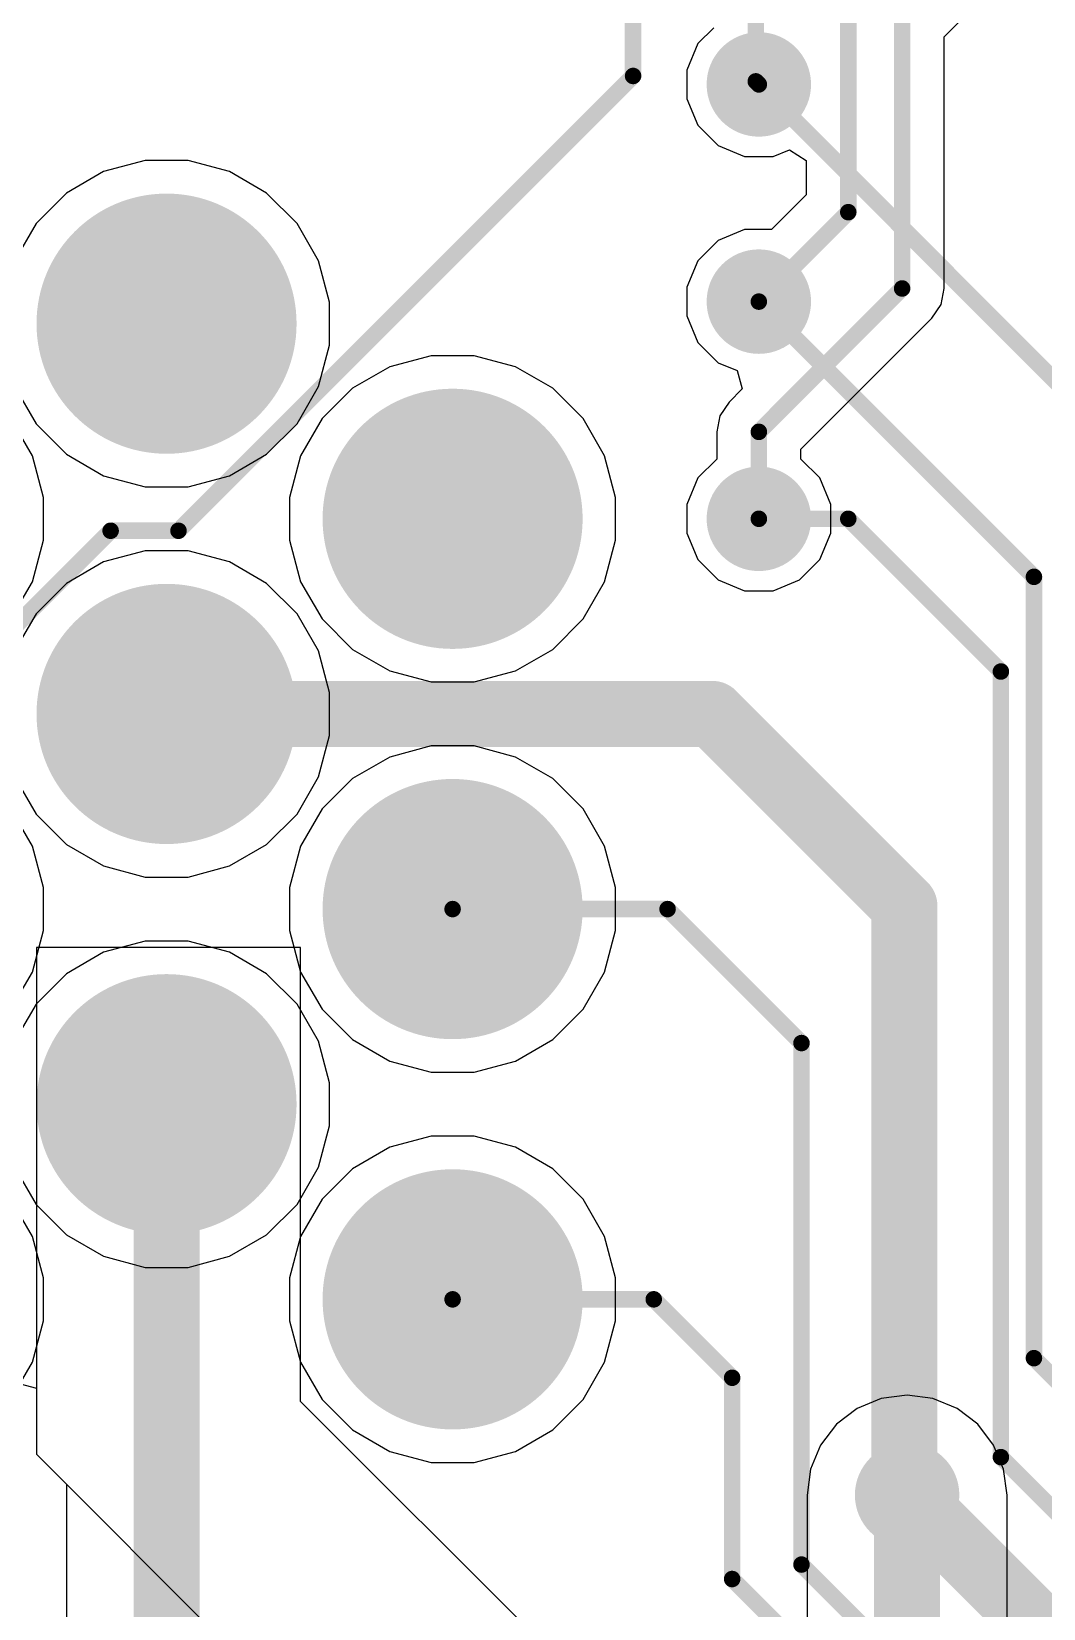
# Model space of a CAD drawing. Header units: millimetres. Extents: x -0.36 to 5.33, y -0.63 to 3.45.
# Drawn here: x 1.2499 to 1.5563, y 0.49 to 0.9672 of the extents above; entities that cross this region are included whole.
import ezdxf

# ---------------------------------------------------------------- set-up
doc = ezdxf.new("R2010")
doc.units = ezdxf.units.MM
doc.header["$MEASUREMENT"] = 0
for name, color, linetype in [('BottomLayer', 5, 'Continuous'), ('BottomSolder', 6, 'Continuous'), ('MultiLayer', 9, 'Continuous'), ('PadHoleLayer', 156, 'Continuous'), ('TopLayer', 1, 'Continuous'), ('TopSolder', 216, 'Continuous'), ('ViaHoleLayer', 16, 'Continuous')]:
    doc.layers.add(name, color=color, linetype=linetype)

# ---------------------------------------------------------------- blocks, each defined once
blk = doc.blocks.new('1_1376430_8_1')
at = {"layer": 'BottomLayer'}
h = blk.add_hatch(color=5, dxfattribs=at)
edge = h.paths.add_edge_path()
edge.add_arc((-1.3681075, 0.1860233), 0.0393701, 0, 360)
h = blk.add_hatch(color=5, dxfattribs=at)
edge = h.paths.add_edge_path()
edge.add_arc((-1.2814935, 0.1269683), 0.0393701, 0, 360)
h = blk.add_hatch(color=5, dxfattribs=at)
edge = h.paths.add_edge_path()
edge.add_arc((-1.3681075, 0.0679133), 0.0393701, 0, 360)
h = blk.add_hatch(color=5, dxfattribs=at)
edge = h.paths.add_edge_path()
edge.add_arc((-1.2814935, 0.0088583), 0.0393701, 0, 360)
h = blk.add_hatch(color=5, dxfattribs=at)
edge = h.paths.add_edge_path()
edge.add_arc((-1.3681075, -0.0501967), 0.0393701, 0, 360)
h = blk.add_hatch(color=5, dxfattribs=at)
edge = h.paths.add_edge_path()
edge.add_arc((-1.2814935, -0.1092517), 0.0393701, 0, 360)
at = {"layer": 'BottomSolder'}
h = blk.add_hatch(color=6, dxfattribs=at)
edge = h.paths.add_edge_path()
edge.add_arc((-1.3681075, 0.1860233), 0.0393701, 0, 360)
h = blk.add_hatch(color=6, dxfattribs=at)
edge = h.paths.add_edge_path()
edge.add_arc((-1.2814935, 0.1269683), 0.0393701, 0, 360)
h = blk.add_hatch(color=6, dxfattribs=at)
edge = h.paths.add_edge_path()
edge.add_arc((-1.3681075, 0.0679133), 0.0393701, 0, 360)
h = blk.add_hatch(color=6, dxfattribs=at)
edge = h.paths.add_edge_path()
edge.add_arc((-1.2814935, 0.0088583), 0.0393701, 0, 360)
h = blk.add_hatch(color=6, dxfattribs=at)
edge = h.paths.add_edge_path()
edge.add_arc((-1.3681075, -0.0501967), 0.0393701, 0, 360)
h = blk.add_hatch(color=6, dxfattribs=at)
edge = h.paths.add_edge_path()
edge.add_arc((-1.2814935, -0.1092517), 0.0393701, 0, 360)
at = {"layer": 'MultiLayer'}
h = blk.add_hatch(color=9, dxfattribs=at)
edge = h.paths.add_edge_path()
edge.add_arc((-1.3681075, 0.1860233), 0.0393701, 0, 360)
h = blk.add_hatch(color=9, dxfattribs=at)
edge = h.paths.add_edge_path()
edge.add_arc((-1.2814935, 0.1269683), 0.0393701, 0, 360)
h = blk.add_hatch(color=9, dxfattribs=at)
edge = h.paths.add_edge_path()
edge.add_arc((-1.3681075, 0.0679133), 0.0393701, 0, 360)
h = blk.add_hatch(color=9, dxfattribs=at)
edge = h.paths.add_edge_path()
edge.add_arc((-1.2814935, 0.0088583), 0.0393701, 0, 360)
h = blk.add_hatch(color=9, dxfattribs=at)
edge = h.paths.add_edge_path()
edge.add_arc((-1.3681075, -0.0501967), 0.0393701, 0, 360)
h = blk.add_hatch(color=9, dxfattribs=at)
edge = h.paths.add_edge_path()
edge.add_arc((-1.2814935, -0.1092517), 0.0393701, 0, 360)
at = {"layer": 'PadHoleLayer'}
h = blk.add_hatch(color=156, dxfattribs=at)
edge = h.paths.add_edge_path()
edge.add_arc((-1.3681075, 0.1860233), 0.0238189, 0, 360)
h = blk.add_hatch(color=156, dxfattribs=at)
edge = h.paths.add_edge_path()
edge.add_arc((-1.2814935, 0.1269683), 0.0238189, 0, 360)
h = blk.add_hatch(color=156, dxfattribs=at)
edge = h.paths.add_edge_path()
edge.add_arc((-1.3681075, 0.0679133), 0.0238189, 0, 360)
h = blk.add_hatch(color=156, dxfattribs=at)
edge = h.paths.add_edge_path()
edge.add_arc((-1.2814935, 0.0088583), 0.0238189, 0, 360)
h = blk.add_hatch(color=156, dxfattribs=at)
edge = h.paths.add_edge_path()
edge.add_arc((-1.3681075, -0.0501967), 0.0238189, 0, 360)
h = blk.add_hatch(color=156, dxfattribs=at)
edge = h.paths.add_edge_path()
edge.add_arc((-1.2814935, -0.1092517), 0.0238189, 0, 360)
at = {"layer": 'TopLayer'}
h = blk.add_hatch(color=1, dxfattribs=at)
edge = h.paths.add_edge_path()
edge.add_arc((-1.3681075, 0.1860233), 0.0393701, 0, 360)
h = blk.add_hatch(color=1, dxfattribs=at)
edge = h.paths.add_edge_path()
edge.add_arc((-1.2814935, 0.1269683), 0.0393701, 0, 360)
h = blk.add_hatch(color=1, dxfattribs=at)
edge = h.paths.add_edge_path()
edge.add_arc((-1.3681075, 0.0679133), 0.0393701, 0, 360)
h = blk.add_hatch(color=1, dxfattribs=at)
edge = h.paths.add_edge_path()
edge.add_arc((-1.2814935, 0.0088583), 0.0393701, 0, 360)
h = blk.add_hatch(color=1, dxfattribs=at)
edge = h.paths.add_edge_path()
edge.add_arc((-1.3681075, -0.0501967), 0.0393701, 0, 360)
h = blk.add_hatch(color=1, dxfattribs=at)
edge = h.paths.add_edge_path()
edge.add_arc((-1.2814935, -0.1092517), 0.0393701, 0, 360)
at = {"layer": 'TopSolder'}
h = blk.add_hatch(color=216, dxfattribs=at)
edge = h.paths.add_edge_path()
edge.add_arc((-1.3681075, 0.1860233), 0.0393701, 0, 360)
h = blk.add_hatch(color=216, dxfattribs=at)
edge = h.paths.add_edge_path()
edge.add_arc((-1.2814935, 0.1269683), 0.0393701, 0, 360)
h = blk.add_hatch(color=216, dxfattribs=at)
edge = h.paths.add_edge_path()
edge.add_arc((-1.3681075, 0.0679133), 0.0393701, 0, 360)
h = blk.add_hatch(color=216, dxfattribs=at)
edge = h.paths.add_edge_path()
edge.add_arc((-1.2814935, 0.0088583), 0.0393701, 0, 360)
h = blk.add_hatch(color=216, dxfattribs=at)
edge = h.paths.add_edge_path()
edge.add_arc((-1.3681075, -0.0501967), 0.0393701, 0, 360)
h = blk.add_hatch(color=216, dxfattribs=at)
edge = h.paths.add_edge_path()
edge.add_arc((-1.2814935, -0.1092517), 0.0393701, 0, 360)

msp = doc.modelspace()

# ---------------------------------------------------------------- hatches: boundary and pattern name
at = {"layer": 'BottomLayer'}
h = msp.add_hatch(color=5, dxfattribs=at)
edge = h.paths.add_edge_path()
edge.add_arc((1.4700837, 0.9512231), 0.011811, 0, 360)
h = msp.add_hatch(color=5, dxfattribs=at)
edge = h.paths.add_edge_path()
edge.add_arc((1.4700837, 0.885493), 0.011811, 0, 360)
h = msp.add_hatch(color=5, dxfattribs=at)
edge = h.paths.add_edge_path()
edge.add_arc((1.4700837, 0.8197629), 0.011811, 0, 360)
h = msp.add_hatch(color=5, dxfattribs=at)
edge = h.paths.add_edge_path()
edge.add_arc((1.5149773, 0.5243297), 0.011811, 0, 360)
at = {"layer": 'BottomSolder'}
h = msp.add_hatch(color=6, dxfattribs=at)
edge = h.paths.add_edge_path()
edge.add_arc((1.4700837, 0.9512231), 0.015811, 0, 360)
h = msp.add_hatch(color=6, dxfattribs=at)
edge = h.paths.add_edge_path()
edge.add_arc((1.4700837, 0.885493), 0.015811, 0, 360)
h = msp.add_hatch(color=6, dxfattribs=at)
edge = h.paths.add_edge_path()
edge.add_arc((1.4700837, 0.8197629), 0.015811, 0, 360)
h = msp.add_hatch(color=6, dxfattribs=at)
edge = h.paths.add_edge_path()
edge.add_arc((1.5149773, 0.5243297), 0.015811, 0, 360)
at = {"layer": 'TopLayer'}
h = msp.add_hatch(color=1, dxfattribs=at)
edge = h.paths.add_edge_path()
edge.add_arc((1.4700837, 0.9512231), 0.011811, 0, 360)
h = msp.add_hatch(color=1, dxfattribs=at)
edge = h.paths.add_edge_path()
edge.add_arc((1.4700837, 0.885493), 0.011811, 0, 360)
h = msp.add_hatch(color=1, dxfattribs=at)
edge = h.paths.add_edge_path()
edge.add_arc((1.4700837, 0.8197629), 0.011811, 0, 360)
h = msp.add_hatch(color=1, dxfattribs=at)
edge = h.paths.add_edge_path()
edge.add_arc((1.5149773, 0.5243297), 0.011811, 0, 360)
at = {"layer": 'TopSolder'}
h = msp.add_hatch(color=216, dxfattribs=at)
edge = h.paths.add_edge_path()
edge.add_arc((1.4700837, 0.9512231), 0.015811, 0, 360)
h = msp.add_hatch(color=216, dxfattribs=at)
edge = h.paths.add_edge_path()
edge.add_arc((1.4700837, 0.885493), 0.015811, 0, 360)
h = msp.add_hatch(color=216, dxfattribs=at)
edge = h.paths.add_edge_path()
edge.add_arc((1.4700837, 0.8197629), 0.015811, 0, 360)
h = msp.add_hatch(color=216, dxfattribs=at)
edge = h.paths.add_edge_path()
edge.add_arc((1.5149773, 0.5243297), 0.015811, 0, 360)
at = {"layer": 'ViaHoleLayer'}
h = msp.add_hatch(color=16, dxfattribs=at)
edge = h.paths.add_edge_path()
edge.add_arc((1.4700837, 0.9512231), 0.0059055, 0, 360)
h = msp.add_hatch(color=16, dxfattribs=at)
edge = h.paths.add_edge_path()
edge.add_arc((1.4700837, 0.885493), 0.0059055, 0, 360)
h = msp.add_hatch(color=16, dxfattribs=at)
edge = h.paths.add_edge_path()
edge.add_arc((1.4700837, 0.8197629), 0.0059055, 0, 360)
h = msp.add_hatch(color=16, dxfattribs=at)
edge = h.paths.add_edge_path()
edge.add_arc((1.5149773, 0.5243297), 0.0059055, 0, 360)

# ---------------------------------------------------------------- linework, layer by layer
at = {"layer": 'BottomLayer'}
for p, q in [((1.5262134, 0.9656448), (1.6637868, 1.1032182)), ((1.4564126, 0.9683974), (1.4515932, 0.963578)), ((1.5262134, 0.8894685), (1.5262134, 0.9656448)), ((1.4515932, 0.963578), (1.4482727, 0.9555616)), ((1.4482727, 0.9555616), (1.4482727, 0.9468846)), ((1.4482727, 0.9468846), (1.4515932, 0.9388682)), ((1.4515932, 0.9388682), (1.4577288, 0.9327326)), ((1.4577288, 0.9327326), (1.4657452, 0.9294121)), ((1.4744222, 0.9294121), (1.4794125, 0.9314792)), ((1.4794125, 0.9314792), (1.4844126, 0.9281737)), ((1.2842433, 0.928188), (1.2716869, 0.9248235)), ((1.2972427, 0.928188), (1.2842433, 0.928188)), ((1.3097991, 0.9248235), (1.2972427, 0.928188)), ((1.4657452, 0.9294121), (1.4744222, 0.9294121)), ((1.4844126, 0.9281737), (1.4844126, 0.9178459)), ((1.2716869, 0.9248235), (1.2604291, 0.9183238)), ((1.3210569, 0.9183238), (1.3097991, 0.9248235)), ((1.2604291, 0.9183238), (1.2512371, 0.9091318)), ((1.3302489, 0.9091318), (1.3210569, 0.9183238)), ((1.4844126, 0.9178459), (1.4738707, 0.907304)), ((1.2512371, 0.9091318), (1.2447374, 0.897874)), ((1.3367486, 0.897874), (1.3302489, 0.9091318)), ((1.4657452, 0.907304), (1.4577288, 0.9039835)), ((1.4738707, 0.907304), (1.4657452, 0.907304)), ((1.4577288, 0.9039835), (1.4515932, 0.8978479)), ((1.3401131, 0.8853176), (1.3367486, 0.897874)), ((1.4515932, 0.8978479), (1.4482727, 0.8898315)), ((1.4482727, 0.8898315), (1.4482727, 0.8811545)), ((1.5252433, 0.8845912), (1.5262134, 0.8894685)), ((1.3401131, 0.8723182), (1.3401131, 0.8853176)), ((1.5224805, 0.8804565), (1.5252433, 0.8845912)), ((1.4482727, 0.8811545), (1.4515932, 0.8731381)), ((1.4828286, 0.8408046), (1.5224805, 0.8804565)), ((1.3367486, 0.8597618), (1.3401131, 0.8723182)), ((1.3708573, 0.869133), (1.3583009, 0.8657685)), ((1.3838567, 0.869133), (1.3708573, 0.869133)), ((1.3964131, 0.8657685), (1.3838567, 0.869133)), ((1.4515932, 0.8731381), (1.4577288, 0.8670025)), ((1.3583009, 0.8657685), (1.3470431, 0.8592688)), ((1.4076709, 0.8592688), (1.3964131, 0.8657685)), ((1.4577288, 0.8670025), (1.4635119, 0.8646071)), ((1.4635119, 0.8646071), (1.4650386, 0.8590626)), ((1.2447374, 0.8597618), (1.2512371, 0.848504)), ((1.3302489, 0.848504), (1.3367486, 0.8597618)), ((1.3470431, 0.8592688), (1.3378511, 0.8500768)), ((1.4168629, 0.8500768), (1.4076709, 0.8592688)), ((1.4650386, 0.8590626), (1.4610717, 0.8550957)), ((1.4610717, 0.8550957), (1.4583089, 0.850961)), ((1.2501346, 0.838819), (1.2436349, 0.8500768)), ((1.3378511, 0.8500768), (1.3313514, 0.838819)), ((1.4233626, 0.838819), (1.4168629, 0.8500768)), ((1.4583089, 0.850961), (1.4573388, 0.8460837)), ((1.2512371, 0.848504), (1.2604291, 0.839312)), ((1.3210569, 0.839312), (1.3302489, 0.848504)), ((1.4573388, 0.8460837), (1.4573388, 0.8378634)), ((1.4828286, 0.8378634), (1.4828286, 0.8408046)), ((1.2534991, 0.8262626), (1.2501346, 0.838819)), ((1.2604291, 0.839312), (1.2716869, 0.8328123)), ((1.3097991, 0.8328123), (1.3210569, 0.839312)), ((1.3313514, 0.838819), (1.3279869, 0.8262626)), ((1.4267271, 0.8262626), (1.4233626, 0.838819)), ((1.4573388, 0.8378634), (1.4515932, 0.8321178)), ((1.4885742, 0.8321178), (1.4828286, 0.8378634)), ((1.2716869, 0.8328123), (1.2842433, 0.8294478)), ((1.2972427, 0.8294478), (1.3097991, 0.8328123)), ((1.4515932, 0.8321178), (1.4482727, 0.8241014)), ((1.4918947, 0.8241014), (1.4885742, 0.8321178)), ((1.2534991, 0.8132632), (1.2534991, 0.8262626)), ((1.2842433, 0.8294478), (1.2972427, 0.8294478)), ((1.3279869, 0.8262626), (1.3279869, 0.8132632)), ((1.4267271, 0.8132632), (1.4267271, 0.8262626)), ((1.4482727, 0.8241014), (1.4482727, 0.8154244)), ((1.4918947, 0.8154244), (1.4918947, 0.8241014)), ((1.2501346, 0.8007068), (1.2534991, 0.8132632)), ((1.3279869, 0.8132632), (1.3313514, 0.8007068)), ((1.4233626, 0.8007068), (1.4267271, 0.8132632)), ((1.4482727, 0.8154244), (1.4515932, 0.807408)), ((1.4885742, 0.807408), (1.4918947, 0.8154244)), ((1.2716869, 0.8067135), (1.2604291, 0.8002138)), ((1.2842433, 0.810078), (1.2716869, 0.8067135)), ((1.2972427, 0.810078), (1.2842433, 0.810078)), ((1.3097991, 0.8067135), (1.2972427, 0.810078)), ((1.3210569, 0.8002138), (1.3097991, 0.8067135)), ((1.4515932, 0.807408), (1.4577288, 0.8012724)), ((1.4824386, 0.8012724), (1.4885742, 0.807408)), ((1.2436349, 0.789449), (1.2501346, 0.8007068)), ((1.2604291, 0.8002138), (1.2512371, 0.7910218)), ((1.3302489, 0.7910218), (1.3210569, 0.8002138)), ((1.3313514, 0.8007068), (1.3378511, 0.789449)), ((1.4168629, 0.789449), (1.4233626, 0.8007068)), ((1.4577288, 0.8012724), (1.4657452, 0.7979519)), ((1.4657452, 0.7979519), (1.4744222, 0.7979519)), ((1.4744222, 0.7979519), (1.4824386, 0.8012724)), ((1.2512371, 0.7910218), (1.2447374, 0.779764)), ((1.3367486, 0.779764), (1.3302489, 0.7910218)), ((1.3378511, 0.789449), (1.3470431, 0.780257)), ((1.4076709, 0.780257), (1.4168629, 0.789449)), ((1.3401131, 0.7672076), (1.3367486, 0.779764)), ((1.3470431, 0.780257), (1.3583009, 0.7737573)), ((1.3964131, 0.7737573), (1.4076709, 0.780257)), ((1.3583009, 0.7737573), (1.3708573, 0.7703928)), ((1.3838567, 0.7703928), (1.3964131, 0.7737573)), ((1.3708573, 0.7703928), (1.3838567, 0.7703928)), ((1.3401131, 0.7542082), (1.3401131, 0.7672076)), ((1.3367486, 0.7416518), (1.3401131, 0.7542082)), ((1.3708573, 0.751023), (1.3583009, 0.7476585)), ((1.3838567, 0.751023), (1.3708573, 0.751023)), ((1.3964131, 0.7476585), (1.3838567, 0.751023)), ((1.3583009, 0.7476585), (1.3470431, 0.7411588)), ((1.4076709, 0.7411588), (1.3964131, 0.7476585)), ((1.2447374, 0.7416518), (1.2512371, 0.730394)), ((1.3302489, 0.730394), (1.3367486, 0.7416518)), ((1.3470431, 0.7411588), (1.3378511, 0.7319668)), ((1.4168629, 0.7319668), (1.4076709, 0.7411588)), ((1.2501346, 0.720709), (1.2436349, 0.7319668)), ((1.2512371, 0.730394), (1.2604291, 0.721202)), ((1.3210569, 0.721202), (1.3302489, 0.730394)), ((1.3378511, 0.7319668), (1.3313514, 0.720709)), ((1.4233626, 0.720709), (1.4168629, 0.7319668)), ((1.2534991, 0.7081526), (1.2501346, 0.720709)), ((1.2604291, 0.721202), (1.2716869, 0.7147023)), ((1.3097991, 0.7147023), (1.3210569, 0.721202)), ((1.3313514, 0.720709), (1.3279869, 0.7081526)), ((1.4267271, 0.7081526), (1.4233626, 0.720709)), ((1.2716869, 0.7147023), (1.2842433, 0.7113378)), ((1.2842433, 0.7113378), (1.2972427, 0.7113378)), ((1.2972427, 0.7113378), (1.3097991, 0.7147023)), ((1.2534991, 0.6951532), (1.2534991, 0.7081526)), ((1.3279869, 0.7081526), (1.3279869, 0.6951532)), ((1.4267271, 0.6951532), (1.4267271, 0.7081526)), ((1.2501346, 0.6825968), (1.2534991, 0.6951532)), ((1.3279869, 0.6951532), (1.3313514, 0.6825968)), ((1.4233626, 0.6825968), (1.4267271, 0.6951532)), ((1.2716869, 0.6886035), (1.2604291, 0.6821038)), ((1.2842433, 0.691968), (1.2716869, 0.6886035)), ((1.2972427, 0.691968), (1.2842433, 0.691968)), ((1.3097991, 0.6886035), (1.2972427, 0.691968)), ((1.3210569, 0.6821038), (1.3097991, 0.6886035)), ((1.2436349, 0.671339), (1.2501346, 0.6825968)), ((1.3313514, 0.6825968), (1.3378511, 0.671339)), ((1.4168629, 0.671339), (1.4233626, 0.6825968)), ((1.2604291, 0.6821038), (1.2512371, 0.6729118)), ((1.3302489, 0.6729118), (1.3210569, 0.6821038)), ((1.2512371, 0.6729118), (1.2447374, 0.661654)), ((1.3367486, 0.661654), (1.3302489, 0.6729118)), ((1.3378511, 0.671339), (1.3470431, 0.662147)), ((1.4076709, 0.662147), (1.4168629, 0.671339)), ((1.3401131, 0.6490976), (1.3367486, 0.661654)), ((1.3470431, 0.662147), (1.3583009, 0.6556473)), ((1.3964131, 0.6556473), (1.4076709, 0.662147)), ((1.3583009, 0.6556473), (1.3708573, 0.6522828)), ((1.3838567, 0.6522828), (1.3964131, 0.6556473)), ((1.3401131, 0.6360982), (1.3401131, 0.6490976)), ((1.3708573, 0.6522828), (1.3838567, 0.6522828)), ((1.3367486, 0.6235418), (1.3401131, 0.6360982)), ((1.3708573, 0.632913), (1.3583009, 0.6295485)), ((1.3838567, 0.632913), (1.3708573, 0.632913)), ((1.3964131, 0.6295485), (1.3838567, 0.632913)), ((1.3583009, 0.6295485), (1.3470431, 0.6230488)), ((1.4076709, 0.6230488), (1.3964131, 0.6295485)), ((1.2447374, 0.6235418), (1.2512371, 0.612284)), ((1.3302489, 0.612284), (1.3367486, 0.6235418)), ((1.3470431, 0.6230488), (1.3378511, 0.6138568)), ((1.4168629, 0.6138568), (1.4076709, 0.6230488)), ((1.2501346, 0.602599), (1.2436349, 0.6138568)), ((1.2512371, 0.612284), (1.2604291, 0.603092)), ((1.3210569, 0.603092), (1.3302489, 0.612284)), ((1.3378511, 0.6138568), (1.3313514, 0.602599)), ((1.4233626, 0.602599), (1.4168629, 0.6138568)), ((1.2534991, 0.5900426), (1.2501346, 0.602599)), ((1.2604291, 0.603092), (1.2716869, 0.5965923)), ((1.3097991, 0.5965923), (1.3210569, 0.603092)), ((1.3313514, 0.602599), (1.3279869, 0.5900426)), ((1.4267271, 0.5900426), (1.4233626, 0.602599)), ((1.2716869, 0.5965923), (1.2842433, 0.5932278)), ((1.2972427, 0.5932278), (1.3097991, 0.5965923)), ((1.2842433, 0.5932278), (1.2972427, 0.5932278)), ((1.2534991, 0.5770432), (1.2534991, 0.5900426)), ((1.3279869, 0.5900426), (1.3279869, 0.5770432)), ((1.4267271, 0.5770432), (1.4267271, 0.5900426)), ((1.2501346, 0.5644868), (1.2534991, 0.5770432)), ((1.3279869, 0.5770432), (1.3313514, 0.5644868)), ((1.4233626, 0.5644868), (1.4267271, 0.5770432)), ((1.2436349, 0.553229), (1.2501346, 0.5644868)), ((1.3313514, 0.5644868), (1.3378511, 0.553229)), ((1.4168629, 0.553229), (1.4233626, 0.5644868)), ((1.5149773, 0.5545886), (1.5071457, 0.5535576)), ((1.5228089, 0.5535576), (1.5149773, 0.5545886)), ((1.3378511, 0.553229), (1.3470431, 0.544037)), ((1.4076709, 0.544037), (1.4168629, 0.553229)), ((1.4998479, 0.5505347), (1.493581, 0.545726)), ((1.5071457, 0.5535576), (1.4998479, 0.5505347)), ((1.5301067, 0.5505347), (1.5228089, 0.5535576)), ((1.5363736, 0.545726), (1.5301067, 0.5505347)), ((1.493581, 0.545726), (1.4887723, 0.5394591)), ((1.5411823, 0.5394591), (1.5363736, 0.545726)), ((1.3470431, 0.544037), (1.3583009, 0.5375373)), ((1.3964131, 0.5375373), (1.4076709, 0.544037)), ((1.4887723, 0.5394591), (1.4857494, 0.5321613)), ((1.5442052, 0.5321613), (1.5411823, 0.5394591)), ((1.3583009, 0.5375373), (1.3708573, 0.5341728)), ((1.3838567, 0.5341728), (1.3964131, 0.5375373)), ((1.3708573, 0.5341728), (1.3838567, 0.5341728)), ((1.4857494, 0.5321613), (1.4847184, 0.5243297)), ((1.5452362, 0.5243297), (1.5442052, 0.5321613)), ((1.4847184, 0.5243297), (1.4847184, 0.2901495)), ((1.5452362, 0.2901495), (1.5452362, 0.5243297))]:
    msp.add_line(p, q, dxfattribs=at)
for points, const_width in [([(1.4691575, 0.9521495), (1.4691575, 0.9801495)], 0.005), ([(1.4971575, 0.9125668), (1.4971575, 0.9733627)], 0.005), ([(1.5134685, 0.8894685), (1.5134685, 0.9709239)], 0.005), ([(1.4691575, 0.9521495), (1.4700838, 0.9512232)], 0.005), ([(1.4700837, 0.885493), (1.4971575, 0.9125668)], 0.005), ([(1.4700837, 0.8460837), (1.5134685, 0.8894685)], 0.005), ([(1.4700837, 0.8197629), (1.4700837, 0.8460837)], 0.005), ([(1.5149773, 0.2901495), (1.5149773, 0.5243297)], 0.02)]:
    msp.add_lwpolyline(points, dxfattribs=dict(at, const_width=const_width))
for points, const_width in [([(1.4679075, 0.9521495, 1), (1.4704075, 0.9521495, 1)], 0.0025), ([(1.4679075, 0.9521495, 1), (1.4704075, 0.9521495, 1)], 0.0025), ([(1.4688338, 0.9512232, 1), (1.4713338, 0.9512232, 1)], 0.0025), ([(1.4959075, 0.9125668, 1), (1.4984075, 0.9125668, 1)], 0.0025), ([(1.4959075, 0.9125668, 1), (1.4984075, 0.9125668, 1)], 0.0025), ([(1.4688337, 0.885493, 1), (1.4713337, 0.885493, 1)], 0.0025), ([(1.5122185, 0.8894685, 1), (1.5147185, 0.8894685, 1)], 0.0025), ([(1.5122185, 0.8894685, 1), (1.5147185, 0.8894685, 1)], 0.0025), ([(1.4688337, 0.8460837, 1), (1.4713337, 0.8460837, 1)], 0.0025), ([(1.4688337, 0.8460837, 1), (1.4713337, 0.8460837, 1)], 0.0025), ([(1.4688337, 0.8197629, 1), (1.4713337, 0.8197629, 1)], 0.0025), ([(1.5099773, 0.5243297, 1), (1.5199773, 0.5243297, 1)], 0.01)]:
    msp.add_lwpolyline(points, format="xyb", close=True, dxfattribs=dict(at, const_width=const_width))
at = {"layer": 'TopLayer'}
for p, q in [((1.3313514, 0.69), (1.2513729, 0.69)), ((1.2513729, 0.69), (1.2513729, 0.5366857)), ((1.3313514, 0.5526486), (1.3313514, 0.69)), ((1.2463729, 0.5579713), (1.2513729, 0.5566315)), ((1.2513729, 0.5566315), (1.2513729, 0.5366857)), ((1.4038505, 0.4801495), (1.3313514, 0.5526486)), ((1.2513729, 0.5366857), (1.3610586, 0.427)), ((1.2513729, 0.5366857), (1.2604841, 0.5275745)), ((1.2604841, 0.5275745), (1.2604841, 0.3575236))]:
    msp.add_line(p, q, dxfattribs=at)
for points, const_width in [([(1.432, 0.9537906), (1.432, 1.0531056)], 0.005), ([(1.2943577, 0.8161483), (1.432, 0.9537906)], 0.005), ([(1.4700837, 0.9512232), (1.4700838, 0.9512232)], 0.005), ([(1.4700838, 0.9512232), (1.5683759, 0.8529311)], 0.005), ([(1.4700837, 0.885493), (1.5533759, 0.8022008)], 0.005), ([(1.4700837, 0.8197629), (1.4971575, 0.8197629)], 0.005), ([(1.4971575, 0.8197629), (1.5433759, 0.7735445)], 0.005), ([(1.2183658, 0.7607079), (1.2738062, 0.8161483)], 0.005), ([(1.2738062, 0.8161483), (1.2943577, 0.8161483)], 0.005), ([(1.5533759, 0.5657468), (1.5533759, 0.8022008)], 0.005), ([(1.5433759, 0.5357915), (1.5433759, 0.7735445)], 0.005), ([(1.290743, 0.7607079), (1.4560621, 0.7607079)], 0.02), ([(1.4560621, 0.7607079), (1.5141575, 0.7026125)], 0.02), ([(1.5141575, 0.5251495), (1.5141575, 0.7026125)], 0.02), ([(1.377357, 0.7016529), (1.442451, 0.7016529)], 0.005), ([(1.442451, 0.7016529), (1.483, 0.6611039)], 0.005), ([(1.483, 0.503274), (1.483, 0.6611039)], 0.005), ([(1.290743, 0.34499), (1.290743, 0.6425979)], 0.02), ([(1.377357, 0.5835429), (1.438266, 0.5835429)], 0.005), ([(1.438266, 0.5835429), (1.462, 0.5598089)], 0.005), ([(1.5533759, 0.5657468), (1.5990381, 0.5200846)], 0.005), ([(1.462, 0.4988999), (1.462, 0.5598089)], 0.005), ([(1.5141575, 0.5251495), (1.5149773, 0.5243297)], 0.02), ([(1.5433759, 0.5357915), (1.6103289, 0.4688385)], 0.005), ([(1.5149773, 0.5243297), (1.5929685, 0.4463385)], 0.02), ([(1.462, 0.4988999), (1.5799944, 0.3809055)], 0.005), ([(1.483, 0.503274), (1.5717465, 0.4145275)], 0.005)]:
    msp.add_lwpolyline(points, dxfattribs=dict(at, const_width=const_width))
for points, const_width in [([(1.43075, 0.9537906, 1), (1.43325, 0.9537906, 1)], 0.0025), ([(1.43075, 0.9537906, 1), (1.43325, 0.9537906, 1)], 0.0025), ([(1.4688337, 0.9512232, 1), (1.4713337, 0.9512232, 1)], 0.0025), ([(1.4688338, 0.9512232, 1), (1.4713338, 0.9512232, 1)], 0.0025), ([(1.4688338, 0.9512232, 1), (1.4713338, 0.9512232, 1)], 0.0025), ([(1.4688337, 0.885493, 1), (1.4713337, 0.885493, 1)], 0.0025), ([(1.4688337, 0.8197629, 1), (1.4713337, 0.8197629, 1)], 0.0025), ([(1.4959075, 0.8197629, 1), (1.4984075, 0.8197629, 1)], 0.0025), ([(1.4959075, 0.8197629, 1), (1.4984075, 0.8197629, 1)], 0.0025), ([(1.2725562, 0.8161483, 1), (1.2750562, 0.8161483, 1)], 0.0025), ([(1.2725562, 0.8161483, 1), (1.2750562, 0.8161483, 1)], 0.0025), ([(1.2931077, 0.8161483, 1), (1.2956077, 0.8161483, 1)], 0.0025), ([(1.2931077, 0.8161483, 1), (1.2956077, 0.8161483, 1)], 0.0025), ([(1.5521259, 0.8022008, 1), (1.5546259, 0.8022008, 1)], 0.0025), ([(1.5521259, 0.8022008, 1), (1.5546259, 0.8022008, 1)], 0.0025), ([(1.5421259, 0.7735445, 1), (1.5446259, 0.7735445, 1)], 0.0025), ([(1.5421259, 0.7735445, 1), (1.5446259, 0.7735445, 1)], 0.0025), ([(1.285743, 0.7607079, 1), (1.295743, 0.7607079, 1)], 0.01), ([(1.4510621, 0.7607079, 1), (1.4610621, 0.7607079, 1)], 0.01), ([(1.4510621, 0.7607079, 1), (1.4610621, 0.7607079, 1)], 0.01), ([(1.5091575, 0.7026125, 1), (1.5191575, 0.7026125, 1)], 0.01), ([(1.5091575, 0.7026125, 1), (1.5191575, 0.7026125, 1)], 0.01), ([(1.376107, 0.7016529, 1), (1.378607, 0.7016529, 1)], 0.0025), ([(1.441201, 0.7016529, 1), (1.443701, 0.7016529, 1)], 0.0025), ([(1.441201, 0.7016529, 1), (1.443701, 0.7016529, 1)], 0.0025), ([(1.48175, 0.6611039, 1), (1.48425, 0.6611039, 1)], 0.0025), ([(1.48175, 0.6611039, 1), (1.48425, 0.6611039, 1)], 0.0025), ([(1.285743, 0.6425979, 1), (1.295743, 0.6425979, 1)], 0.01), ([(1.376107, 0.5835429, 1), (1.378607, 0.5835429, 1)], 0.0025), ([(1.437016, 0.5835429, 1), (1.439516, 0.5835429, 1)], 0.0025), ([(1.437016, 0.5835429, 1), (1.439516, 0.5835429, 1)], 0.0025), ([(1.5521259, 0.5657468, 1), (1.5546259, 0.5657468, 1)], 0.0025), ([(1.5521259, 0.5657468, 1), (1.5546259, 0.5657468, 1)], 0.0025), ([(1.46075, 0.5598089, 1), (1.46325, 0.5598089, 1)], 0.0025), ([(1.46075, 0.5598089, 1), (1.46325, 0.5598089, 1)], 0.0025), ([(1.5091575, 0.5251495, 1), (1.5191575, 0.5251495, 1)], 0.01), ([(1.5091575, 0.5251495, 1), (1.5191575, 0.5251495, 1)], 0.01), ([(1.5421259, 0.5357915, 1), (1.5446259, 0.5357915, 1)], 0.0025), ([(1.5421259, 0.5357915, 1), (1.5446259, 0.5357915, 1)], 0.0025), ([(1.5099773, 0.5243297, 1), (1.5199773, 0.5243297, 1)], 0.01), ([(1.5099773, 0.5243297, 1), (1.5199773, 0.5243297, 1)], 0.01), ([(1.46075, 0.4988999, 1), (1.46325, 0.4988999, 1)], 0.0025), ([(1.46075, 0.4988999, 1), (1.46325, 0.4988999, 1)], 0.0025), ([(1.48175, 0.503274, 1), (1.48425, 0.503274, 1)], 0.0025), ([(1.48175, 0.503274, 1), (1.48425, 0.503274, 1)], 0.0025)]:
    msp.add_lwpolyline(points, format="xyb", close=True, dxfattribs=dict(at, const_width=const_width))

# ---------------------------------------------------------------- block references
msp.add_blockref('1_1376430_8_1', (2.6588505, 0.6927946))

doc.saveas('drawing.dxf')
